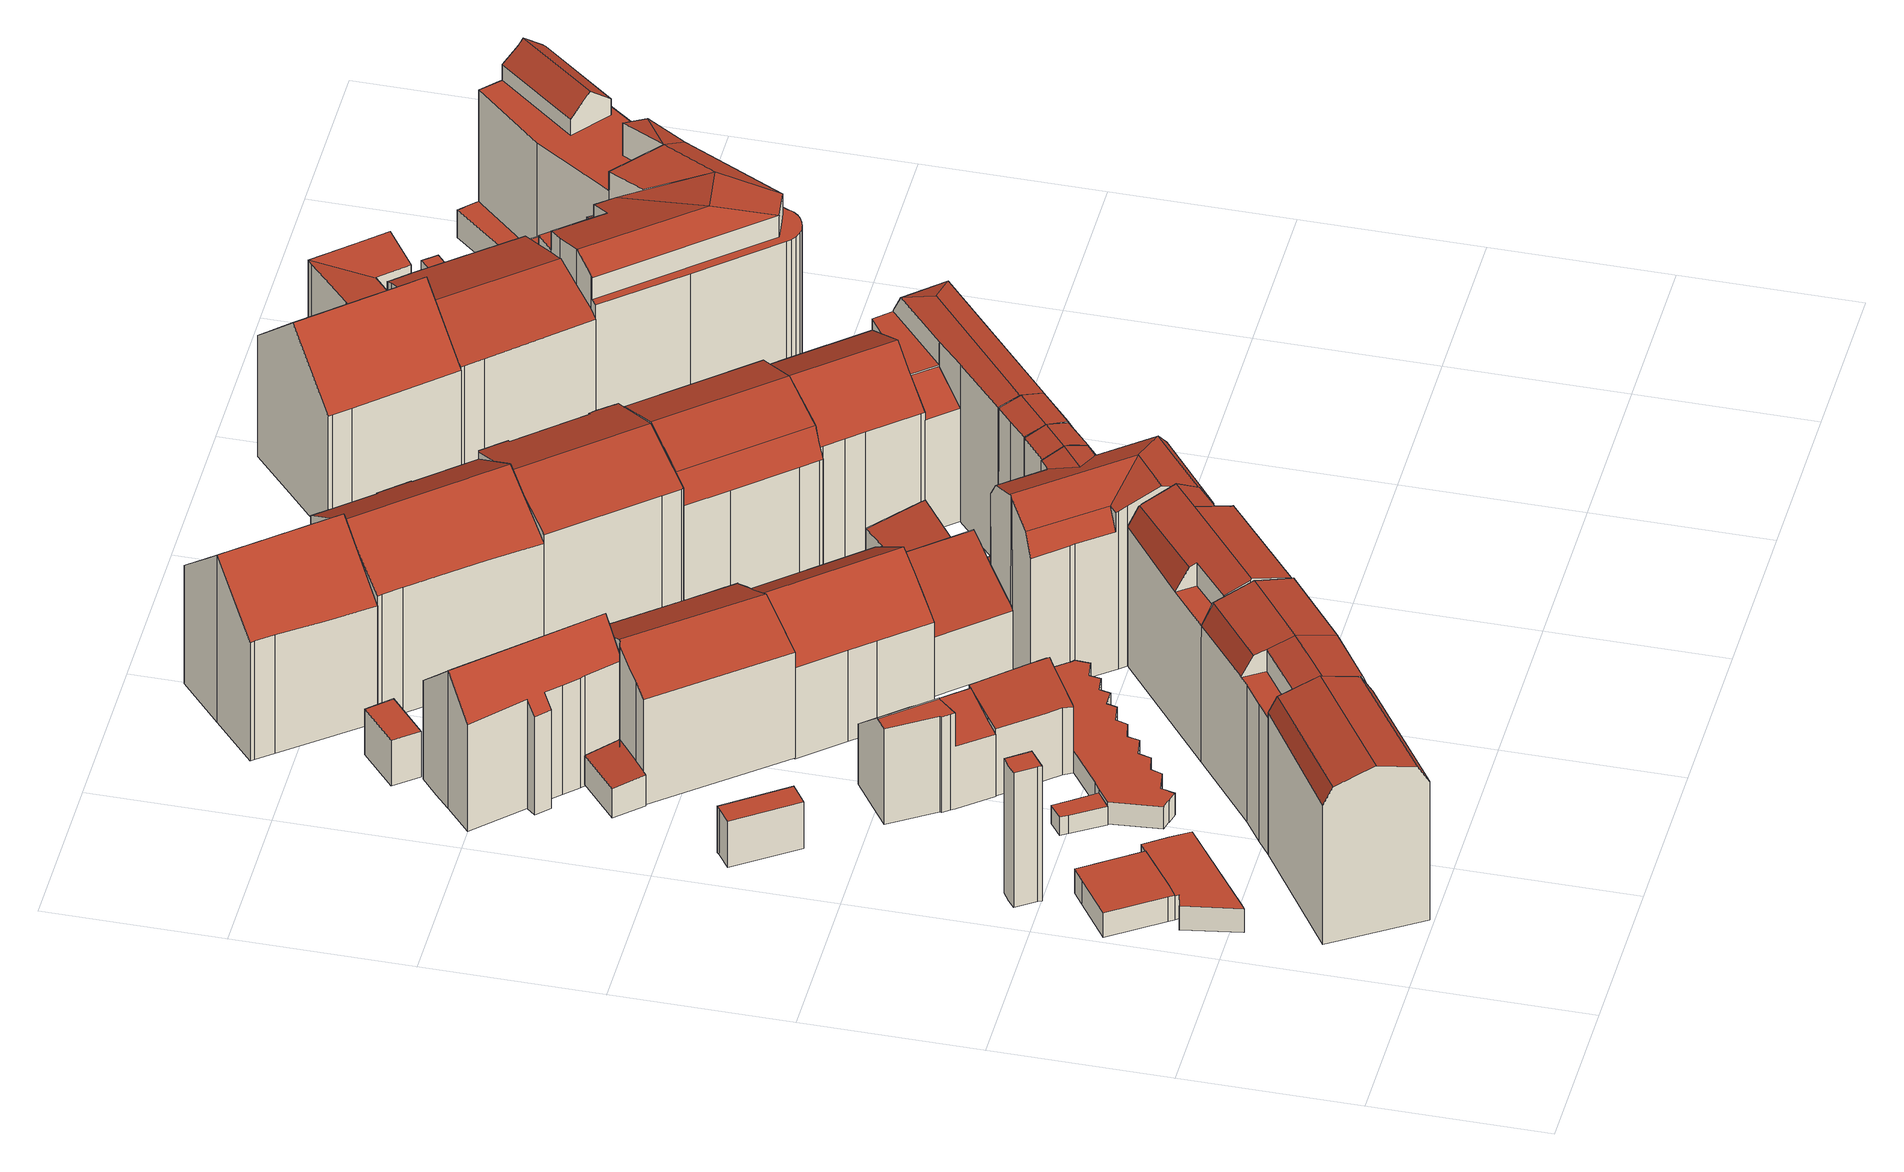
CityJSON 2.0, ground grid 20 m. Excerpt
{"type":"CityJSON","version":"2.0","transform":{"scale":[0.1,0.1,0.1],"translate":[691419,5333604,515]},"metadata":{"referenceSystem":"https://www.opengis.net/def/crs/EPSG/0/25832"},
"CityObjects":{
"building1":{"type":"Building","attributes":{"Gemeindeschluessel":"09162000","HoeheDach":"518.588","HoeheGrund":"515.380","Methode":"1000","NiedrigsteTraufeDesGebaeudes":"518.588","Geometrietyp2DReferenz":"3000","function":"31001_2000","roofType":"1000","measuredHeight":3.21},"geometry":[{"type":"MultiSurface","lod":"2","boundaries":[[[0,1,2,3]],[[4,5,6,7]],[[2,1,8,9,6,5,10]],[[11,8,1,0]],[[12,10,5,4]],[[3,2,10,12]],[[7,6,9,13]],[[13,9,8,11]],[[12,4,7,13,11,0,3]]],"semantics":{"surfaces":[{"type":"WallSurface"},{"type":"RoofSurface"},{"type":"GroundSurface"}],"values":[0,0,1,0,0,0,0,0,2]}}]},
"building2":{"type":"Building","attributes":{"Gemeindeschluessel":"09162000","HoeheDach":"518.541","HoeheGrund":"515.410","Methode":"1000","NiedrigsteTraufeDesGebaeudes":"518.541","Geometrietyp2DReferenz":"3000","function":"31001_2000","roofType":"1000","measuredHeight":3.13},"geometry":[{"type":"MultiSurface","lod":"2","boundaries":[[[14,15,16,0]],[[13,17,18,19]],[[20,21,22,23,18,17,24,16,15,25,26]],[[27,20,26,28]],[[29,22,21,30]],[[19,18,23,31]],[[28,26,25,32]],[[31,23,22,29]],[[30,21,20,27]],[[32,25,15,14]],[[0,16,24,11]],[[30,27,28,32,14,0,11,13,19,31,29]],[[11,24,17,13]]],"semantics":{"surfaces":[{"type":"WallSurface"},{"type":"RoofSurface"},{"type":"GroundSurface"}],"values":[0,0,1,0,0,0,0,0,0,0,0,2,0]}}]},
"building3":{"type":"Building","attributes":{"Gemeindeschluessel":"09162000","HoeheDach":"537.290","HoeheGrund":"515.390","Methode":"2000","NiedrigsteTraufeDesGebaeudes":"533.702","Geometrietyp2DReferenz":"3000","function":"31001_1000","roofType":"3400","measuredHeight":21.9,"storeysAboveGround":6},"geometry":[{"type":"MultiSurface","lod":"2","boundaries":[[[33,34,35,36]],[[37,38,39,40]],[[41,42,34,33]],[[43,44,37,40]],[[45,46,42,41]],[[39,38,46,45]],[[43,40,39,45,41,33,36]],[[43,36,35,44]],[[37,44,35,34,42,46,38]]],"semantics":{"surfaces":[{"type":"RoofSurface"},{"type":"WallSurface"},{"type":"GroundSurface"}],"values":[0,1,0,2,0,0,1,1,1]}}]},
"building4":{"type":"Building","attributes":{"Gemeindeschluessel":"09162000","HoeheDach":"533.130","HoeheGrund":"515.420","Methode":"2000","NiedrigsteTraufeDesGebaeudes":"533.130","Geometrietyp2DReferenz":"3000","function":"31001_2000","roofType":"1000","measuredHeight":17.71},"geometry":[{"type":"MultiSurface","lod":"2","boundaries":[[[47,48,49,50,51,52]],[[50,49,53,54]],[[55,56,57,58,59,60]],[[56,61,54,53,62,57]],[[60,59,47,52]],[[61,56,55,60,52,51,50,54]],[[59,58,57,62,53,49,48,47]]],"semantics":{"surfaces":[{"type":"WallSurface"},{"type":"GroundSurface"},{"type":"RoofSurface"}],"values":[0,0,0,0,0,1,2]}}]},
"building5":{"type":"Building","attributes":{"Gemeindeschluessel":"09162000","HoeheDach":"521.095","HoeheGrund":"515.040","Methode":"1000","NiedrigsteTraufeDesGebaeudes":"521.095","Geometrietyp2DReferenz":"3000","function":"31001_9998","roofType":"1000","measuredHeight":6.05,"storeysAboveGround":2},"geometry":[{"type":"MultiSurface","lod":"2","boundaries":[[[63,64,65,66]],[[66,65,67,68]],[[68,67,69,70]],[[67,65,64,71,69]],[[70,69,71,72]],[[72,71,64,63]],[[70,72,63,66,68]]],"semantics":{"surfaces":[{"type":"WallSurface"},{"type":"RoofSurface"},{"type":"GroundSurface"}],"values":[0,0,0,1,0,0,2]}}]},
"building6":{"type":"Building","attributes":{"Gemeindeschluessel":"09162000","HoeheDach":"517.700","HoeheGrund":"515.343","Methode":"2000","NiedrigsteTraufeDesGebaeudes":"517.700","Geometrietyp2DReferenz":"3000","function":"31001_2000","roofType":"1000","measuredHeight":2.36},"geometry":[{"type":"MultiSurface","lod":"2","boundaries":[[[73,74,75,76]],[[76,75,77,78]],[[77,75,74,79,80,81]],[[82,80,79,83]],[[84,81,80,82]],[[84,82,83,73,76,78]],[[78,77,81,84]],[[83,79,74,73]]],"semantics":{"surfaces":[{"type":"WallSurface"},{"type":"RoofSurface"},{"type":"GroundSurface"}],"values":[0,0,1,0,0,2,0,0]}}]},
"building7":{"type":"Building","attributes":{"Gemeindeschluessel":"09162000","HoeheDach":"537.240","HoeheGrund":"515.430","Methode":"2000","NiedrigsteTraufeDesGebaeudes":"532.954","Geometrietyp2DReferenz":"3000","function":"31001_1000","roofType":"3400","measuredHeight":21.81,"storeysAboveGround":6},"geometry":[{"type":"MultiSurface","lod":"2","boundaries":[[[85,86,87,88]],[[44,89,90,91]],[[92,93,94,95]],[[96,97,98,37,44,91,99,100,101,102]],[[97,103,104,98]],[[100,99,105,106,107,108]],[[87,109,110,111,112,113]],[[102,101,111,110,94,93]],[[106,105,90,89,85,88]],[[37,114,115,116,86,85,89,44]],[[96,102,93,92,117]],[[103,117,92,95,115,114,104]],[[91,90,105,99]],[[116,109,87,86]],[[106,88,87,113,107]],[[115,95,109,116]],[[95,94,110,109]],[[101,100,108,112,111]],[[103,97,96,117]],[[98,104,114,37]],[[113,112,108,107]]],"semantics":{"surfaces":[{"type":"WallSurface"},{"type":"RoofSurface"},{"type":"GroundSurface"}],"values":[0,0,1,2,0,0,1,0,1,0,0,1,0,1,0,1,1,0,0,0,1]}}]},
"building8":{"type":"Building","attributes":{"Gemeindeschluessel":"09162000","HoeheDach":"527.911","HoeheGrund":"515.160","Methode":"2000","NiedrigsteTraufeDesGebaeudes":"522.891","Geometrietyp2DReferenz":"3000","function":"31001_1000","roofType":"2100","measuredHeight":12.75},"geometry":[{"type":"MultiSurface","lod":"2","boundaries":[[[118,119,120,121,122,123,124]],[[125,126,127,128,129,130]],[[131,132,133,134,135,119,118]],[[136,137,138,139]],[[140,141,125,130,134,133,142]],[[143,131,118,124]],[[144,128,145,146,147,121,120]],[[139,148,149,141,140,142,150,143,124,123,122,151,152,136]],[[149,148,139,138,127,126]],[[153,146,145]],[[130,129,128,144,135,134]],[[146,153,137,136,152,151,147]],[[142,133,132,150]],[[149,126,125,141]],[[150,132,131,143]],[[127,138,137,153,145,128]],[[135,144,120,119]],[[122,121,147,151]]],"semantics":{"surfaces":[{"type":"WallSurface"},{"type":"RoofSurface"},{"type":"GroundSurface"}],"values":[0,1,1,0,0,0,1,2,0,0,0,0,0,0,0,1,0,0]}}]},
"building9":{"type":"Building","attributes":{"Gemeindeschluessel":"09162000","HoeheDach":"519.855","HoeheGrund":"515.720","Methode":"1000","NiedrigsteTraufeDesGebaeudes":"519.457","Geometrietyp2DReferenz":"3000","function":"31001_2000","roofType":"1000","measuredHeight":4.13},"geometry":[{"type":"MultiSurface","lod":"2","boundaries":[[[154,155,156,157]],[[156,155,158,159,160,161,162,163]],[[164,165,166,160,159,158]],[[164,158,155,154]],[[167,163,162,168]],[[161,160,166,169,168,162]],[[165,164,154,157,167,168,169,166]],[[157,156,163,167]]],"semantics":{"surfaces":[{"type":"WallSurface"},{"type":"RoofSurface"},{"type":"GroundSurface"}],"values":[0,1,0,0,0,0,2,0]}}]},
"building10":{"type":"Building","attributes":{"Gemeindeschluessel":"09162000","HoeheDach":"525.125","HoeheGrund":"515.260","Methode":"1000","NiedrigsteTraufeDesGebaeudes":"524.023","Geometrietyp2DReferenz":"3000","function":"31001_2000","roofType":"1000","measuredHeight":9.87},"geometry":[{"type":"MultiSurface","lod":"2","boundaries":[[[170,171,172,173,174,175]],[[173,172,176,177,178,179,180,181,182,183,184,185,174]],[[181,180,186,187,188,182]],[[186,180,179,189]],[[190,184,183,191]],[[192,193,194,189,179,178,177,176]],[[192,176,172,171]],[[189,194,193,192,171,170,175,195,190,191,188,187,186]],[[175,174,185,195]],[[195,185,184,190]],[[191,183,182,188]]],"semantics":{"surfaces":[{"type":"WallSurface"},{"type":"RoofSurface"},{"type":"GroundSurface"}],"values":[0,1,0,0,0,0,0,2,0,0,0]}}]},
"building11":{"type":"Building","attributes":{"Gemeindeschluessel":"09162000","HoeheDach":"518.300","HoeheGrund":"515.450","Methode":"2000","NiedrigsteTraufeDesGebaeudes":"518.300","Geometrietyp2DReferenz":"3000","function":"31001_2000","roofType":"1000","measuredHeight":2.85},"geometry":[{"type":"MultiSurface","lod":"2","boundaries":[[[196,197,198,199]],[[200,201,202,203]],[[204,205,206,207]],[[208,209,210,211]],[[212,213,214,215]],[[216,217,218,219]],[[220,221,222,223]],[[224,225,226,227,221,220]],[[228,229,230,231]],[[232,233,234,235]],[[236,237,235,234,238,239]],[[240,241,233,232]],[[242,243,217,216]],[[221,227,226,231,230,244,210,209,245,202,201,246,247,248,249,214,213,239,238,234,233,241,218,217,243,250,198,197,206,205,251,252,222]],[[253,245,209,208]],[[215,214,249,254]],[[255,246,201,200]],[[207,206,197,196]],[[256,251,205,204]],[[203,202,245,253]],[[257,252,251,256]],[[258,248,247,259]],[[219,240,232,235,237,236,212,215,254,258,259,255,200,203,253,208,211,260,229,228,225,224,220,223,257,256,204,207,196,199,261,242,216]],[[219,218,241,240]],[[259,247,246,255]],[[250,243,242,261,199,198]],[[211,210,244,260]],[[254,249,248,258]],[[260,244,230,229]],[[236,239,213,212]],[[228,231,226,225]],[[223,222,252,257]]],"semantics":{"surfaces":[{"type":"WallSurface"},{"type":"RoofSurface"},{"type":"GroundSurface"}],"values":[0,0,0,0,0,0,0,0,0,0,0,0,0,1,0,0,0,0,0,0,0,0,2,0,0,0,0,0,0,0,0,0]}}]},
"building12":{"type":"Building","attributes":{"Gemeindeschluessel":"09162000","HoeheDach":"533.673","HoeheGrund":"515.540","Methode":"1000","NiedrigsteTraufeDesGebaeudes":"528.409","Geometrietyp2DReferenz":"3000","function":"31001_1000","roofType":"3100","measuredHeight":18.13,"storeysAboveGround":3},"geometry":[{"type":"MultiSurface","lod":"2","boundaries":[[[262,263,264,265,266,267,268,269,270,271,272,273,274,275,276,277,278,279,280,281,282,283]],[[269,284,285,270]],[[286,287,288,279,278,277]],[[289,290,286,277,276,275]],[[268,291,284,269]],[[283,292,293,262]],[[274,294,289,275]],[[266,295,296,267]],[[270,285,297,271]],[[266,265,264,298,299,295]],[[294,300,301,297,285,284,291,296,295,299,290,289]],[[299,298,302,293,292,303,304,305,288,287,286,290]],[[303,292,283,282,281,304]],[[280,305,304,281]],[[267,296,291,268]],[[273,300,294,274]],[[264,263,262,293,302,298]],[[279,288,305,280]],[[271,297,301,272]],[[272,301,300,273]]],"semantics":{"surfaces":[{"type":"GroundSurface"},{"type":"WallSurface"},{"type":"RoofSurface"}],"values":[0,1,1,1,1,1,1,1,1,1,2,2,1,1,1,1,1,1,1,1]}}]},
"building13":{"type":"Building","attributes":{"Gemeindeschluessel":"09162000","HoeheDach":"518.921","HoeheGrund":"515.200","Methode":"2000","NiedrigsteTraufeDesGebaeudes":"517.928","Geometrietyp2DReferenz":"3000","function":"31001_2000","roofType":"2100","measuredHeight":3.72},"geometry":[{"type":"MultiSurface","lod":"2","boundaries":[[[306,307,308,309]],[[136,310,311,312]],[[310,136,313,151,306,309]],[[313,136,312,314,315,151]],[[309,308,311,310]],[[314,312,311,308,307,315]],[[151,315,307,306]]],"semantics":{"surfaces":[{"type":"WallSurface"},{"type":"GroundSurface"},{"type":"RoofSurface"}],"values":[0,0,1,0,0,2,0]}}]},
"building14":{"type":"Building","attributes":{"Gemeindeschluessel":"09162000","HoeheDach":"519.132","HoeheGrund":"515.440","Methode":"1000","NiedrigsteTraufeDesGebaeudes":"517.949","Geometrietyp2DReferenz":"3000","function":"31001_2000","roofType":"2100","measuredHeight":3.69},"geometry":[{"type":"MultiSurface","lod":"2","boundaries":[[[316,317,318,319]],[[320,316,319,321,322]],[[320,323,317,316]],[[322,324,323,320]],[[319,318,325,321]],[[324,325,318,317,323]],[[321,325,324,322]]],"semantics":{"surfaces":[{"type":"WallSurface"},{"type":"GroundSurface"},{"type":"RoofSurface"}],"values":[0,1,0,0,0,2,0]}}]},
"building15":{"type":"Building","attributes":{"Gemeindeschluessel":"09162000","HoeheDach":"521.410","HoeheGrund":"515.410","Methode":"3210","NiedrigsteTraufeDesGebaeudes":"521.410","Geometrietyp2DReferenz":"3000","function":"31001_2000","roofType":"9999","measuredHeight":6},"geometry":[{"type":"MultiSurface","lod":"2","boundaries":[[[326,327,328,329]],[[327,326,330,331]],[[330,326,329,332]],[[332,333,331,330]],[[327,331,333,328]],[[329,328,333,332]]],"semantics":{"surfaces":[{"type":"WallSurface"},{"type":"GroundSurface"},{"type":"RoofSurface"}],"values":[0,0,1,0,2,0]}}]},
"building16":{"type":"Building","attributes":{"Gemeindeschluessel":"09162000","HoeheDach":"532.477","HoeheGrund":"515.400","Methode":"1000","NiedrigsteTraufeDesGebaeudes":"529.179","Geometrietyp2DReferenz":"3000","function":"31001_1000","roofType":"3100","measuredHeight":17.08,"storeysAboveGround":3},"geometry":[{"type":"MultiSurface","lod":"2","boundaries":[[[334,335,336,337,338,339]],[[340,341,342,343]],[[344,345,341,340]],[[346,347,348,349,344,340,343,350,351,352,353,354,339,338,337,355,356,357]],[[350,343,342,358,359,351]],[[351,359,360,352]],[[337,336,361,355]],[[354,362,334,339]],[[347,346,357,363,364,365]],[[344,349,348,366,367,345]],[[358,342,341,345,367,335,334,362,368,360,359]],[[367,366,365,364,363,369,361,336,335]],[[369,363,357,356,355,361]],[[347,365,366,348]],[[360,368,362,354,353,352]]],"semantics":{"surfaces":[{"type":"WallSurface"},{"type":"GroundSurface"},{"type":"RoofSurface"}],"values":[0,0,0,1,0,0,0,0,0,0,2,2,0,0,0]}}]},
"building17":{"type":"Building","attributes":{"Gemeindeschluessel":"09162000","HoeheDach":"537.470","HoeheGrund":"515.433","Methode":"2000","NiedrigsteTraufeDesGebaeudes":"533.370","Geometrietyp2DReferenz":"3000","function":"31001_1000","roofType":"3400","measuredHeight":22.04,"storeysAboveGround":6},"geometry":[{"type":"MultiSurface","lod":"2","boundaries":[[[370,371,372,373]],[[374,375,376,377]],[[378,102,101,100,379,370,373,380,381]],[[382,383,384,385,386]],[[372,371,387,386,385,388]],[[101,102,389,390,391,392]],[[372,388,381,380,373]],[[377,393,394,395]],[[396,382,386]],[[102,378,384,383,389]],[[100,101,392,397,394,393]],[[389,383,382,390]],[[378,381,388,385,384]],[[379,100,393,377,376]],[[396,391,390,382]],[[395,398,374,377]],[[394,397,398,395]],[[386,387,399,396]],[[392,391,396,399,375,374,398,397]],[[379,376,375,399,387,371,370]]],"semantics":{"surfaces":[{"type":"WallSurface"},{"type":"RoofSurface"},{"type":"GroundSurface"}],"values":[0,1,2,1,1,0,0,1,0,0,0,1,0,0,1,0,0,1,1,0]}}]},
"building18":{"type":"Building","attributes":{"Gemeindeschluessel":"09162000","HoeheDach":"532.269","HoeheGrund":"515.260","Methode":"2000","NiedrigsteTraufeDesGebaeudes":"527.273","Geometrietyp2DReferenz":"3000","function":"31001_1000","roofType":"3100","measuredHeight":17.01,"storeysAboveGround":3},"geometry":[{"type":"MultiSurface","lod":"2","boundaries":[[[400,401,402,403]],[[404,405,406,407]],[[408,409,410,406,405,411,412,413]],[[407,406,410,414]],[[402,413,412,415,416,403]],[[414,417,418,419,420,421,422,423,424,425,400,403,416,415,426,404,407]],[[425,427,401,400]],[[424,428,427,425]],[[428,429,430,431,432,433,408,413,402,401,427]],[[421,431,430,422]],[[419,418,417,409,408,433]],[[414,410,409,417]],[[426,411,405,404]],[[422,430,429,423]],[[419,433,432,420]],[[420,432,431,421]],[[415,412,411,426]],[[423,429,428,424]]],"semantics":{"surfaces":[{"type":"WallSurface"},{"type":"RoofSurface"},{"type":"GroundSurface"}],"values":[0,0,1,0,0,2,0,0,1,0,0,0,0,0,0,0,0,0]}}]},
"building19":{"type":"Building","attributes":{"Gemeindeschluessel":"09162000","HoeheDach":"518.850","HoeheGrund":"515.540","Methode":"1000","NiedrigsteTraufeDesGebaeudes":"518.850","Geometrietyp2DReferenz":"3000","function":"31001_2000","roofType":"1000","measuredHeight":3.31},"geometry":[{"type":"MultiSurface","lod":"2","boundaries":[[[434,435,436,437,438,439]],[[440,441,439,438,437,442,443,444,445,446,447]],[[447,446,445,448,449,281]],[[450,442,437,436]],[[444,443,451,452,448,445]],[[451,443,442,450]],[[450,436,435,434,283,453,281,449,448,452,451]],[[453,283,441,440,447,281]],[[434,439,441,283]]],"semantics":{"surfaces":[{"type":"WallSurface"},{"type":"RoofSurface"},{"type":"GroundSurface"}],"values":[0,1,0,0,0,0,2,0,0]}}]},
"building20":{"type":"Building","attributes":{"Gemeindeschluessel":"09162000","HoeheDach":"518.586","HoeheGrund":"515.350","Methode":"1000","NiedrigsteTraufeDesGebaeudes":"517.952","Geometrietyp2DReferenz":"3000","function":"31001_2000","roofType":"1000","measuredHeight":3.24},"geometry":[{"type":"MultiSurface","lod":"2","boundaries":[[[454,455,456,457,458,459]],[[460,461,454,459]],[[462,463,464,465,457,456]],[[466,467,461,460]],[[467,468,463,462,456,455,454,461]],[[466,469,464,463,468,467]],[[469,466,460,459,458,457,465,464]]],"semantics":{"surfaces":[{"type":"WallSurface"},{"type":"RoofSurface"},{"type":"GroundSurface"}],"values":[0,0,0,0,1,0,2]}}]},
"building21":{"type":"Building","attributes":{"Gemeindeschluessel":"09162000","HoeheDach":"537.618","HoeheGrund":"515.480","Methode":"1000","NiedrigsteTraufeDesGebaeudes":"530.766","Geometrietyp2DReferenz":"3000","function":"31001_1000","roofType":"3100","measuredHeight":22.14,"storeysAboveGround":4},"geometry":[{"type":"MultiSurface","lod":"2","boundaries":[[[470,471,472,473]],[[474,475,476,477]],[[478,476,475,479,480,472]],[[481,482,483,484]],[[485,486,477,476,478,487]],[[472,480,488,473]],[[489,490,485,487,491,492]],[[483,482,493,492,491,487,478,472,471]],[[494,489,492,493,482,481]],[[479,475,474,495,488,480]],[[484,483,471,470]],[[486,485,490,489,494,481,484,470,473,488,495,474,477]]],"semantics":{"surfaces":[{"type":"WallSurface"},{"type":"RoofSurface"},{"type":"GroundSurface"}],"values":[0,0,1,0,0,0,0,1,0,0,0,2]}}]},
"building22":{"type":"Building","attributes":{"Gemeindeschluessel":"09162000","HoeheDach":"525.669","HoeheGrund":"515.340","Methode":"2000","NiedrigsteTraufeDesGebaeudes":"523.117","Geometrietyp2DReferenz":"3000","function":"31001_9998","roofType":"2100","measuredHeight":10.33,"storeysAboveGround":3},"geometry":[{"type":"MultiSurface","lod":"2","boundaries":[[[496,497,498,499]],[[500,501,502,421]],[[414,503,504,407]],[[505,506,501,500]],[[507,508,497,496]],[[417,509,503,414]],[[510,511,508,507]],[[499,498,506,505]],[[421,420,419,417,414,407,512,513,510,507,496,499,505,500]],[[421,502,514,420]],[[407,504,515,512]],[[513,516,511,510]],[[420,514,517,419]],[[419,517,509,417]],[[512,515,516,513]],[[501,506,498,497,508,511,516,515,504,503,509,517,514,502]]],"semantics":{"surfaces":[{"type":"WallSurface"},{"type":"GroundSurface"},{"type":"RoofSurface"}],"values":[0,0,0,0,0,0,0,0,1,0,0,0,0,0,0,2]}}]},
"building23":{"type":"Building","attributes":{"Gemeindeschluessel":"09162000","HoeheDach":"537.830","HoeheGrund":"515.443","Methode":"2000","NiedrigsteTraufeDesGebaeudes":"533.404","Geometrietyp2DReferenz":"3000","function":"31001_1000","roofType":"3400","measuredHeight":22.39,"storeysAboveGround":6},"geometry":[{"type":"MultiSurface","lod":"2","boundaries":[[[518,519,520,521,522,523]],[[379,370,524,525,526,527]],[[379,527,528,529]],[[379,529,216,242,199,530,531,532,533,534,535,536,537,538,539,370]],[[540,541,542,543,544]],[[545,546,547,548,549,550]],[[533,548,547,534]],[[551,543,552,553,554]],[[545,555,546]],[[530,520,519,531]],[[538,556,557,539]],[[535,534,547,546,555,558]],[[536,535,558,554,553]],[[540,556,538,537,541]],[[532,531,519,518,550,549]],[[216,559,560,242]],[[561,562,522]],[[528,527,526,523,522,562]],[[537,536,553,552,542,541]],[[539,557,524,370]],[[542,552,543]],[[543,551,545,550,518,523,544]],[[532,549,548,533]],[[242,560,563,199]],[[551,554,558,555,545]],[[560,559,561,522,521,563]],[[524,557,556,540,544,525]],[[530,199,563,521,520]],[[525,544,523,526]],[[216,529,528,562,561,559]]],"semantics":{"surfaces":[{"type":"RoofSurface"},{"type":"WallSurface"},{"type":"GroundSurface"}],"values":[0,1,1,2,0,0,1,0,1,1,1,1,1,1,1,1,1,0,1,1,0,0,1,1,0,0,0,1,0,1]}}]},
"building24":{"type":"Building","attributes":{"Gemeindeschluessel":"09162000","HoeheDach":"536.832","HoeheGrund":"515.520","Methode":"1000","NiedrigsteTraufeDesGebaeudes":"531.921","Geometrietyp2DReferenz":"3000","function":"31001_1000","roofType":"3100","measuredHeight":21.31,"storeysAboveGround":4},"geometry":[{"type":"MultiSurface","lod":"2","boundaries":[[[564,565,566,567,568,569]],[[570,571,572,573]],[[574,575,571,570]],[[576,577,578,579,580,581,582,583]],[[579,584,585,586,587,580]],[[477,588,569,568]],[[589,590,591,592]],[[581,580,587,586,593,572,571,575,565,564,569,588,594]],[[592,591,595,489]],[[591,590,596,583,582,581,594,597,595]],[[597,594,588,477,486,485]],[[598,576,583,596,590,589]],[[593,586,585,599,573,572]],[[566,565,575,574]],[[584,579,578,577,576,598,589,592,489,485,486,477,568,567,566,574,570,573,599,585]],[[489,595,597,485]]],"semantics":{"surfaces":[{"type":"WallSurface"},{"type":"RoofSurface"},{"type":"GroundSurface"}],"values":[0,0,0,0,0,0,0,1,0,1,0,0,0,0,2,0]}}]},
"building25":{"type":"Building","attributes":{"Gemeindeschluessel":"09162000","HoeheDach":"517.595","HoeheGrund":"515.470","Methode":"1000","NiedrigsteTraufeDesGebaeudes":"517.595","Geometrietyp2DReferenz":"3000","function":"31001_2000","roofType":"1000","measuredHeight":2.12},"geometry":[{"type":"MultiSurface","lod":"2","boundaries":[[[600,601,602,603]],[[604,605,601,600]],[[602,601,605,606]],[[603,602,606,607]],[[607,604,600,603]],[[607,606,605,604]]],"semantics":{"surfaces":[{"type":"WallSurface"},{"type":"RoofSurface"},{"type":"GroundSurface"}],"values":[0,0,1,0,2,0]}}]},
"building26":{"type":"Building","attributes":{"Gemeindeschluessel":"09162000","HoeheDach":"517.886","HoeheGrund":"515.570","Methode":"1000","NiedrigsteTraufeDesGebaeudes":"517.473","Geometrietyp2DReferenz":"3000","function":"31001_2000","roofType":"2100","measuredHeight":2.32},"geometry":[{"type":"MultiSurface","lod":"2","boundaries":[[[608,609,610,611]],[[611,612,613,608]],[[612,614,615,613]],[[609,615,614,610]],[[613,615,609,608]],[[611,610,614,612]]],"semantics":{"surfaces":[{"type":"WallSurface"},{"type":"GroundSurface"},{"type":"RoofSurface"}],"values":[0,1,0,2,0,0]}}]},
"building27":{"type":"Building","attributes":{"Gemeindeschluessel":"09162000","HoeheDach":"520.092","HoeheGrund":"515.580","Methode":"1000","NiedrigsteTraufeDesGebaeudes":"518.922","Geometrietyp2DReferenz":"3000","function":"31001_2000","roofType":"1000","measuredHeight":4.51},"geometry":[{"type":"MultiSurface","lod":"2","boundaries":[[[616,617,618,619]],[[620,621,617,616]],[[622,623,624,625]],[[626,627,621,620]],[[617,621,627,622,625,628,618]],[[620,616,619,629,624,623,626]],[[623,622,627,626]],[[618,628,625,624,629,619]]],"semantics":{"surfaces":[{"type":"WallSurface"},{"type":"RoofSurface"},{"type":"GroundSurface"}],"values":[0,0,0,0,1,2,0,0]}}]},
"building28":{"type":"Building","attributes":{"Gemeindeschluessel":"09162000","HoeheDach":"537.040","HoeheGrund":"515.560","Methode":"2000","NiedrigsteTraufeDesGebaeudes":"533.222","Geometrietyp2DReferenz":"3000","function":"31001_1000","roofType":"3400","measuredHeight":21.48},"geometry":[{"type":"MultiSurface","lod":"2","boundaries":[[[630,631,632,633,554]],[[634,635,636,637]],[[638,637,636,633,632,639]],[[640,641,642,631,630]],[[642,639,632,631]],[[638,639,642,641]],[[554,633,636,635]],[[634,640,630,554,635]],[[640,634,637,638,641]]],"semantics":{"surfaces":[{"type":"RoofSurface"},{"type":"WallSurface"},{"type":"GroundSurface"}],"values":[0,1,1,1,0,1,0,1,2]}}]},
"building29":{"type":"Building","attributes":{"Gemeindeschluessel":"09162000","HoeheDach":"519.780","HoeheGrund":"515.560","Methode":"1000","NiedrigsteTraufeDesGebaeudes":"519.498","Geometrietyp2DReferenz":"3000","function":"31001_2000","roofType":"1000","measuredHeight":4.22},"geometry":[{"type":"MultiSurface","lod":"2","boundaries":[[[643,637,644,645,646,647]],[[648,649,650,620,651,616]],[[620,650,652,653]],[[647,646,648,616]],[[637,643,647,616,651,620,653]],[[653,652,644,637]],[[645,644,652,650,649,648,646]]],"semantics":{"surfaces":[{"type":"WallSurface"},{"type":"GroundSurface"},{"type":"RoofSurface"}],"values":[0,0,0,0,1,0,2]}}]},
"building30":{"type":"Building","attributes":{"Gemeindeschluessel":"09162000","HoeheDach":"535.888","HoeheGrund":"515.490","Methode":"1000","NiedrigsteTraufeDesGebaeudes":"532.947","Geometrietyp2DReferenz":"3000","function":"31001_1000","roofType":"3100","measuredHeight":20.4,"storeysAboveGround":5},"geometry":[{"type":"MultiSurface","lod":"2","boundaries":[[[654,655,656,657]],[[658,659,660,661]],[[662,663,664,579,578,576]],[[665,660,659,666,667,668,669,656,655,670,664,663]],[[671,666,659,658]],[[672,669,668,673]],[[604,674,661,660,665,675]],[[673,668,667,676]],[[677,678,662,576]],[[678,679,675,665,663,662]],[[680,679,678,677]],[[604,675,679,680]],[[676,667,666,671]],[[674,604,680,677,576,578,579,585,654,657,672,673,676,671,658,661]],[[585,670,655,654]],[[579,664,670,585]],[[657,656,669,672]]],"semantics":{"surfaces":[{"type":"WallSurface"},{"type":"RoofSurface"},{"type":"GroundSurface"}],"values":[0,0,0,1,0,0,0,0,0,1,0,0,0,2,0,0,0]}}]},
"building31":{"type":"Building","attributes":{"Gemeindeschluessel":"09162000","HoeheDach":"537.040","HoeheGrund":"515.560","Methode":"2000","NiedrigsteTraufeDesGebaeudes":"533.331","Geometrietyp2DReferenz":"3000","function":"31001_1000","roofType":"3400","measuredHeight":21.48},"geometry":[{"type":"MultiSurface","lod":"2","boundaries":[[[681,682,683,633]],[[684,685,686,683,682,687]],[[639,687,682,681]],[[633,683,686,688,689]],[[637,653,685,684,638]],[[637,638,639,681,633,689]],[[637,689,688,653]],[[653,688,686,685]],[[684,687,639,638]]],"semantics":{"surfaces":[{"type":"RoofSurface"},{"type":"WallSurface"},{"type":"GroundSurface"}],"values":[0,1,0,0,2,1,1,1,1]}}]},
"building32":{"type":"Building","attributes":{"Gemeindeschluessel":"09162000","HoeheDach":"520.016","HoeheGrund":"515.530","Methode":"1000","NiedrigsteTraufeDesGebaeudes":"518.725","Geometrietyp2DReferenz":"3000","function":"31001_2000","roofType":"2100","measuredHeight":4.49},"geometry":[{"type":"MultiSurface","lod":"2","boundaries":[[[690,691,692,693]],[[694,695,696,697]],[[698,699,695,694]],[[700,701,693,692,702,696,695,699]],[[703,702,692,691]],[[704,705,698,694,697,703,691,690]],[[700,705,704,701]],[[701,704,690,693]],[[703,697,696,702]],[[700,699,698,705]]],"semantics":{"surfaces":[{"type":"WallSurface"},{"type":"GroundSurface"},{"type":"RoofSurface"}],"values":[0,0,0,1,0,2,0,0,0,0]}}]},
"building33":{"type":"Building","attributes":{"Gemeindeschluessel":"09162000","HoeheDach":"535.973","HoeheGrund":"515.443","Methode":"2000","NiedrigsteTraufeDesGebaeudes":"530.620","Geometrietyp2DReferenz":"3000","function":"31001_1000","roofType":"3100","measuredHeight":20.53,"storeysAboveGround":4},"geometry":[{"type":"MultiSurface","lod":"2","boundaries":[[[706,707,708,709]],[[710,711,712,713,714,715,716]],[[717,718,719,720,721,722,713,712]],[[710,716,723,724]],[[725,721,720,726]],[[727,728,715,714]],[[709,708,729,730]],[[731,718,717,732]],[[732,717,712,711]],[[726,720,719,733]],[[722,727,714,713]],[[728,734,729,708,707,723,716,715]],[[733,719,718,731]],[[725,726,733,731,732,711,710,724,706,709,730,735]],[[724,723,707,706]],[[725,735,734,728,727,722,721]],[[730,729,734,735]]],"semantics":{"surfaces":[{"type":"WallSurface"},{"type":"RoofSurface"},{"type":"GroundSurface"}],"values":[0,0,1,0,0,1,0,0,0,0,1,1,0,2,0,0,0]}}]},
"building34":{"type":"Building","attributes":{"Gemeindeschluessel":"09162000","HoeheDach":"533.042","HoeheGrund":"515.610","Methode":"1000","NiedrigsteTraufeDesGebaeudes":"530.531","Geometrietyp2DReferenz":"3000","function":"31001_1000","roofType":"2100","measuredHeight":17.43},"geometry":[{"type":"MultiSurface","lod":"2","boundaries":[[[736,737,738,739,740,741]],[[740,742,743,744,745,741]],[[737,736,741,745,744,746]],[[746,747,738,737]],[[739,738,747,743,742,740]],[[744,743,747,746]]],"semantics":{"surfaces":[{"type":"WallSurface"},{"type":"GroundSurface"},{"type":"RoofSurface"}],"values":[0,0,1,0,2,0]}}]},
"building35":{"type":"Building","attributes":{"Gemeindeschluessel":"09162000","HoeheDach":"535.587","HoeheGrund":"515.600","Methode":"2000","NiedrigsteTraufeDesGebaeudes":"531.489","Geometrietyp2DReferenz":"3000","function":"31001_9998","roofType":"3100","measuredHeight":19.99,"storeysAboveGround":4},"geometry":[{"type":"MultiSurface","lod":"2","boundaries":[[[748,749,750,751,752,753,754,755]],[[756,757,758,759]],[[759,758,760,761]],[[761,760,762,763]],[[752,751,764,765,766,753]],[[763,762,767,768]],[[767,755,754,753,766,769,770,768]],[[771,744,741,756,759,761,763,768,770,769,766,765,764,772,773]],[[744,774,775,741]],[[762,760,758,757,775,774,748,755,767]],[[741,775,757,756]],[[744,771,773,749,748,774]],[[764,751,750,772]],[[772,750,749,773]]],"semantics":{"surfaces":[{"type":"RoofSurface"},{"type":"WallSurface"},{"type":"GroundSurface"}],"values":[0,1,1,1,1,1,1,2,1,0,1,1,1,1]}}]},
"building36":{"type":"Building","attributes":{"Gemeindeschluessel":"09162000","HoeheDach":"537.000","HoeheGrund":"515.565","Methode":"2000","NiedrigsteTraufeDesGebaeudes":"533.230","Geometrietyp2DReferenz":"3000","function":"31001_1000","roofType":"3400","measuredHeight":21.43,"storeysAboveGround":5},"geometry":[{"type":"MultiSurface","lod":"2","boundaries":[[[776,777,778,779,780]],[[744,781,782,773]],[[737,783,780,746]],[[776,784,785,786,777]],[[776,780,783,686,787,788]],[[778,782,781,779]],[[684,685,737,746,744,773,789]],[[790,784,788,787]],[[744,746,780,779,781]],[[776,788,784]],[[790,791,785,784]],[[786,789,773,782,778,777]],[[685,684,791,790,787,686]],[[791,684,789,786,785]],[[685,686,783,737]]],"semantics":{"surfaces":[{"type":"WallSurface"},{"type":"RoofSurface"},{"type":"GroundSurface"}],"values":[0,0,0,1,1,1,2,1,0,1,1,0,0,0,0]}}]},
"building37":{"type":"Building","attributes":{"Gemeindeschluessel":"09162000","HoeheDach":"538.253","HoeheGrund":"515.450","Methode":"1000","NiedrigsteTraufeDesGebaeudes":"531.324","Geometrietyp2DReferenz":"3000","function":"31001_1000","roofType":"3100","measuredHeight":22.8,"storeysAboveGround":4},"geometry":[{"type":"MultiSurface","lod":"2","boundaries":[[[792,793,794,795]],[[792,796,797,798,799,793]],[[795,794,800,801]],[[802,803,798,797]],[[799,798,803,804,805,806,807]],[[808,807,806,809,810,811]],[[800,794,793,799,807,808]],[[812,805,804,813]],[[797,796,792,795,801,811,810,809,812,813,802]],[[801,800,808,811]],[[809,806,805,812]],[[813,804,803,802]]],"semantics":{"surfaces":[{"type":"WallSurface"},{"type":"RoofSurface"},{"type":"GroundSurface"}],"values":[0,0,0,0,1,0,1,0,2,0,0,0]}}]},
"building38":{"type":"Building","attributes":{"Gemeindeschluessel":"09162000","HoeheDach":"534.370","HoeheGrund":"515.412","Methode":"2000","NiedrigsteTraufeDesGebaeudes":"531.762","Geometrietyp2DReferenz":"3000","function":"31001_1000","roofType":"3100","measuredHeight":18.96,"storeysAboveGround":4},"geometry":[{"type":"MultiSurface","lod":"2","boundaries":[[[814,815,816,817,818,819,820,821,822]],[[823,817,816,824]],[[825,826,827,828]],[[828,827,829,830]],[[824,816,815,792]],[[831,832,833,834]],[[835,819,818,836]],[[802,837,826,825]],[[838,829,827,826,837,822,821,833,832]],[[817,823,836,818]],[[839,835,836,823,824,792,797,802,825,828,830,840,841,831,834]],[[802,797,814,822,837]],[[830,829,838,840]],[[814,797,792,815]],[[839,820,819,835]],[[839,834,833,821,820]],[[838,832,831,841,840]]],"semantics":{"surfaces":[{"type":"RoofSurface"},{"type":"WallSurface"},{"type":"GroundSurface"}],"values":[0,1,1,1,1,1,1,1,0,1,2,1,1,1,1,1,1]}}]},
"building39":{"type":"Building","attributes":{"Gemeindeschluessel":"09162000","HoeheDach":"519.135","HoeheGrund":"515.380","Methode":"1000","NiedrigsteTraufeDesGebaeudes":"518.474","Geometrietyp2DReferenz":"3000","function":"31001_2000","roofType":"3100","measuredHeight":3.75},"geometry":[{"type":"MultiSurface","lod":"2","boundaries":[[[842,843,844,845]],[[846,842,845,847]],[[848,849,850,851]],[[851,850,852,853]],[[853,854,846,847,855,848,851]],[[845,844,849,848,855,847]],[[843,852,850,849,844]],[[846,854,853,852,843,842]]],"semantics":{"surfaces":[{"type":"RoofSurface"},{"type":"WallSurface"},{"type":"GroundSurface"}],"values":[0,1,1,1,2,1,0,1]}}]},
"building40":{"type":"Building","attributes":{"Gemeindeschluessel":"09162000","HoeheDach":"538.239","HoeheGrund":"515.537","Methode":"2000","NiedrigsteTraufeDesGebaeudes":"519.120","Geometrietyp2DReferenz":"3000","function":"31001_1000","roofType":"1000","measuredHeight":22.7,"storeysAboveGround":7},"geometry":[{"type":"MultiSurface","lod":"2","boundaries":[[[856,857,858,859]],[[860,861,862,863]],[[861,864,865,866]],[[867,868,869,870,871,858,857,872]],[[873,864,861,860]],[[874,875,876]],[[877,878,879,880]],[[881,882,871,870,883,884]],[[885,886,887,888,889]],[[865,890,891,866]],[[892,876,893,894]],[[895,896,881,884,897,898]],[[899,900,901,902]],[[874,876,865,864]],[[903,904,905,906]],[[907,908,909,910]],[[865,911,890]],[[912,875,874,913]],[[914,909,908,915,891,916]],[[917,918,905,904]],[[919,920,921,922]],[[898,923,924,925,895]],[[926,927,918,917]],[[928,929,930,931]],[[877,880,920,919]],[[932,933,876,892]],[[934,935,936,937]],[[922,921,938,939]],[[910,940,941,907]],[[865,876,933,911]],[[913,874,864,873]],[[923,942,902,901,924]],[[869,943,883,870]],[[939,938,944,945]],[[907,941,915,908]],[[898,897,942,923]],[[901,900,946,925,924]],[[926,947,946,900,899,927]],[[948,949,950,951]],[[952,953,954,955]],[[956,957,958,940,910]],[[955,954,879,878]],[[888,866,891,915,941,940,958,889]],[[959,960,961,962]],[[947,896,895,925,946]],[[903,948,951,934,937,928,931,952,955,878,877,919,922,939,945,886,885,957,956,963,964,959,962,965,856,859,882,881,896,947,926,917,904]],[[868,966,932,943,869]],[[879,954,953,930,929,936,935,950,949,906,905,918,927,899,902,942,897,884,883,943,932,892,894,912,913,873,860,863,944,938,921,920,880]],[[859,858,871,882]],[[894,893,875,912]],[[967,867,872,965,962,961]],[[888,887,862,861,866]],[[965,872,857,856]],[[966,868,867,967]],[[964,968,960,959]],[[916,891,890,969]],[[886,945,944,863,862,887]],[[903,906,949,948]],[[885,889,958,957]],[[931,930,953,952]],[[928,937,936,929]],[[875,893,876]],[[969,890,911,933,932,966]],[[951,950,935,934]],[[914,916,969,966,967,961,960,968]],[[968,964,963,956,910,909,914]]],"semantics":{"surfaces":[{"type":"WallSurface"},{"type":"RoofSurface"},{"type":"GroundSurface"}],"values":[0,0,1,1,0,1,0,0,0,1,0,0,0,1,0,1,0,0,0,0,0,1,0,0,0,0,0,0,0,1,0,0,0,0,0,0,1,0,0,0,0,0,1,0,0,2,0,1,0,0,0,1,0,0,0,0,0,0,0,0,0,1,0,0,1,0]}}]},
"building41":{"type":"Building","attributes":{"Gemeindeschluessel":"09162000","HoeheDach":"522.979","HoeheGrund":"515.460","Methode":"2000","NiedrigsteTraufeDesGebaeudes":"521.831","Geometrietyp2DReferenz":"3000","function":"31001_1000","roofType":"2100","measuredHeight":7.52,"storeysAboveGround":2},"geometry":[{"type":"MultiSurface","lod":"2","boundaries":[[[970,971,972,973]],[[971,974,975,976,977,978,979,980,981,972]],[[973,972,981,982]],[[983,984,985,976,975,974]],[[980,979,978,986,987,988]],[[983,974,971,970]],[[982,981,980,988]],[[989,990,991,992,977,976]],[[992,991,993,994,995,977]],[[996,997,985,984,983,970,973,982,988,987,986,995,994,993]],[[986,978,977,995]],[[993,991,990,996]],[[997,996,990,989,976,985]]],"semantics":{"surfaces":[{"type":"WallSurface"},{"type":"RoofSurface"},{"type":"GroundSurface"}],"values":[0,1,0,0,0,0,0,1,0,2,0,0,0]}}]},
"building42":{"type":"Building","attributes":{"Gemeindeschluessel":"09162000","HoeheDach":"517.760","HoeheGrund":"515.480","Methode":"2000","NiedrigsteTraufeDesGebaeudes":"517.760","Geometrietyp2DReferenz":"3000","function":"31001_2000","roofType":"1000","measuredHeight":2.28},"geometry":[{"type":"MultiSurface","lod":"2","boundaries":[[[998,999,1000,1001]],[[1002,1003,1004,1005]],[[1001,1006,1002,1005,1007,1008,998]],[[1008,1009,999,998]],[[1006,1010,1003,1002]],[[1005,1004,1011,1007]],[[1001,1000,1010,1006]],[[1007,1011,1009,1008]],[[999,1009,1011,1004,1003,1010,1000]]],"semantics":{"surfaces":[{"type":"WallSurface"},{"type":"GroundSurface"},{"type":"RoofSurface"}],"values":[0,0,1,0,0,0,0,0,2]}}]}
},
"vertices":[
[49,259,4],[49,259,36],[45,265,36],[45,265,4],[52,358,4],[52,358,36],[68,369,36],[68,369,4],[64,269,36],[113,305,36],[4,324,36],[64,269,4],[4,324,4],[113,305,4],
[52,255,4],[52,255,35],[49,259,35],[113,305,35],[124,312,35],[124,312,4],[45,185,35],[52,190,35],[156,266,35],[142,287,35],[64,269,35],[36,251,35],[34,251,35],[45,185,4],[34,251,4],[156,266,4],[52,190,4],[142,287,4],[36,251,4],
[50,92,209],[181,182,209],[175,190,191],[44,102,187],[239,95,4],[239,95,187],[108,4,187],[108,4,4],[76,53,223],[207,143,223],[44,102,4],[175,190,4],[101,15,209],[232,106,209],
[31,425,181],[40,432,181],[52,440,181],[52,440,4],[40,432,4],[31,425,4],[70,415,181],[70,415,4],[47,402,4],[48,399,4],[48,399,181],[47,402,181],[46,403,181],[46,403,4],[49,399,4],[49,399,181],
[54,743,0],[54,743,61],[104,674,61],[104,674,0],[81,658,61],[81,658,0],[32,727,61],[32,727,0],[51,740,61],[51,740,0],
[206,376,3],[206,376,27],[186,362,27],[186,362,3],[163,398,27],[163,398,3],[186,403,27],[175,419,27],[158,406,27],[175,419,3],[186,403,3],[158,406,3],
[190,168,184],[190,168,213],[249,209,213],[249,209,184],[175,190,184],[194,204,184],[194,204,4],[298,137,183],[380,203,183],[374,210,209],[293,145,209],[294,134,4],[274,119,4],[247,100,4],[223,224,4],[307,292,4],[342,248,4],[380,203,4],[274,119,180],[247,100,180],[223,224,184],[233,232,184],[233,232,185],[307,292,183],[267,183,222],[345,245,222],[342,248,221],[316,281,209],[241,221,209],[239,95,181],[233,104,209],[208,141,222],[294,134,183],
[135,586,128],[150,596,128],[150,596,129],[194,627,81],[194,627,2],[150,596,2],[135,586,2],[206,485,84],[220,496,88],[255,523,100],[218,566,100],[196,542,91],[177,521,84],[168,535,128],[168,533,128],[174,525,128],[177,521,128],[196,542,128],[272,537,2],[272,537,79],[258,525,96],[258,525,2],[177,521,2],[206,485,2],[174,525,2],[168,535,2],[196,542,129],[219,568,98],[233,582,81],[226,590,81],[255,523,2],[220,496,2],[168,533,2],[226,590,2],[233,582,2],[233,582,80],
[107,833,7],[107,833,48],[103,830,48],[103,830,7],[123,845,48],[126,847,48],[153,869,49],[152,870,48],[123,899,45],[76,859,45],[123,845,7],[126,847,7],[153,869,7],[76,859,7],[123,899,7],[152,870,7],
[243,440,3],[255,426,3],[255,426,91],[243,440,91],[206,485,91],[206,485,3],[261,416,90],[263,417,91],[283,430,94],[311,449,99],[321,455,101],[319,458,101],[303,476,101],[284,497,101],[258,525,101],[220,496,94],[321,455,3],[319,458,3],[303,476,3],[311,449,3],[258,525,3],[284,497,3],[261,416,3],[263,417,3],[283,430,3],[220,496,3],
[321,455,4],[321,455,33],[372,487,33],[372,487,4],[271,350,4],[271,350,33],[267,335,33],[267,335,4],[261,416,4],[261,416,33],[311,449,33],[311,449,4],[244,318,4],[244,318,33],[239,317,33],[239,317,4],[343,400,4],[343,400,33],[340,388,33],[340,388,4],[405,448,4],[405,448,33],[404,431,33],[404,431,4],[191,304,4],[191,304,33],[186,362,33],[186,362,4],[201,302,4],[203,301,4],[203,301,33],[201,302,33],[216,298,4],[218,305,4],[218,305,33],[216,298,33],[382,415,4],[382,415,33],[364,413,33],[364,413,4],[361,400,4],[363,409,4],[363,409,33],[361,400,33],[384,428,4],[384,428,33],[401,452,4],[401,452,33],[220,314,33],[248,331,33],[292,353,33],[295,367,33],[315,371,33],[319,385,33],[378,480,33],[216,383,33],[206,376,33],[248,331,4],[319,385,4],[292,353,4],[216,383,4],[206,376,4],[315,371,4],[295,367,4],[220,314,4],[378,480,4],
[207,910,5],[205,909,5],[188,895,5],[183,891,5],[158,870,5],[153,869,5],[123,899,5],[119,903,5],[104,918,5],[89,934,5],[79,924,5],[65,938,5],[74,948,5],[23,999,5],[55,1027,5],[56,1028,5],[74,1044,5],[96,1063,5],[174,980,5],[189,964,5],[225,926,5],[226,925,5],[119,903,149],[104,918,149],[56,1028,185],[74,1044,162],[96,1063,135],[23,999,145],[55,1027,187],[123,899,150],[226,925,135],[207,910,158],[74,948,148],[158,870,155],[153,869,151],[89,934,148],[188,895,181],[183,891,187],[65,938,134],[79,924,135],[205,909,160],[225,926,135],[189,964,135],[174,980,135],
[247,607,2],[247,607,29],[294,555,29],[294,555,2],[286,549,2],[286,549,33],[272,537,39],[261,549,2],[261,549,39],[226,590,39],
[272,537,4],[272,537,35],[286,549,29],[286,549,4],[258,525,4],[311,520,4],[284,497,4],[258,525,41],[284,497,41],[311,520,29],
[146,1106,4],[146,1106,64],[100,1066,64],[100,1066,4],[123,1131,4],[123,1131,64],[79,1093,4],[79,1093,64],
[158,870,174],[159,871,175],[188,895,156],[188,895,4],[159,871,4],[158,870,4],[233,712,4],[233,712,153],[218,699,143],[218,699,4],[255,731,4],[255,731,167],[316,783,4],[301,770,4],[288,760,4],[266,741,4],[108,832,4],[107,833,4],[123,845,4],[135,855,4],[153,869,4],[207,910,4],[281,825,4],[317,783,4],[108,832,143],[107,833,143],[123,845,153],[207,910,144],[153,869,172],[317,783,142],[316,783,142],[301,770,152],[288,760,160],[266,741,175],[135,855,160],[281,825,142],
[502,328,4],[502,328,185],[500,326,185],[500,326,4],[364,318,211],[451,391,211],[443,401,188],[354,330,184],[491,297,4],[443,401,4],[481,311,4],[480,310,4],[473,297,211],[490,296,186],[491,297,184],[481,309,185],[462,310,211],[494,337,211],[480,310,186],[380,203,184],[372,212,211],[344,247,225],[342,248,224],[307,292,184],[323,272,184],[369,311,184],[446,331,225],[323,272,214],[369,311,214],[478,358,225],
[233,712,3],[233,712,137],[255,731,158],[255,731,3],[317,783,3],[317,783,129],[424,663,128],[424,663,3],[376,622,173],[393,636,157],[421,660,131],[301,770,144],[288,760,156],[270,744,173],[421,660,3],[288,760,3],[270,744,3],[393,636,3],[376,622,3],[375,621,3],[359,607,3],[342,593,3],[323,577,3],[280,627,3],[258,653,3],[218,699,3],[301,770,3],[218,699,123],[258,653,123],[280,627,123],[323,577,123],[342,593,141],[359,607,156],[375,621,172],
[232,929,5],[252,945,5],[254,947,5],[254,947,39],[252,945,39],[232,929,39],[194,959,39],[226,925,39],[275,964,39],[283,971,39],[281,973,39],[244,1015,39],[190,964,39],[189,964,39],[244,1015,5],[190,964,5],[275,964,5],[283,971,5],[281,973,5],[194,959,5],
[254,947,36],[274,964,36],[275,964,36],[275,964,4],[274,964,4],[254,947,4],[232,929,4],[232,929,36],[285,952,34],[315,917,30],[315,917,4],[285,952,4],[275,882,4],[275,882,30],[280,886,30],[280,886,4],
[84,1243,5],[84,1243,161],[138,1290,226],[138,1290,5],[212,1316,5],[212,1316,159],[288,1227,160],[288,1227,5],[233,1179,226],[197,1334,160],[193,1338,160],[102,1221,5],[102,1221,161],[88,1239,161],[88,1239,5],[232,1178,5],[233,1179,5],[232,1178,225],[193,1338,5],[176,1130,5],[177,1131,5],[177,1131,159],[176,1130,158],[138,1177,159],[138,1177,5],[197,1334,5],
[461,550,3],[461,550,96],[418,519,83],[418,519,3],[411,515,3],[411,515,81],[342,593,81],[421,660,105],[424,663,106],[413,516,3],[413,516,82],[495,573,3],[495,573,105],[393,636,97],[500,577,3],[500,577,107],[425,664,3],[458,626,3],[359,607,86],[425,664,107],[458,626,107],[375,621,91],
[418,520,228],[418,519,228],[413,516,226],[383,495,211],[444,420,211],[511,406,228],[502,328,190],[493,338,211],[467,371,228],[443,401,215],[436,409,212],[436,409,4],[413,516,4],[418,519,4],[461,550,4],[489,518,4],[493,514,4],[501,505,4],[522,481,4],[546,452,4],[592,395,4],[505,325,4],[591,395,185],[546,452,184],[545,452,184],[521,454,211],[567,398,211],[488,496,211],[500,506,186],[493,514,187],[489,518,187],[461,550,190],[450,542,211],[488,462,220],[535,465,211],[522,481,218],[518,486,220],[500,506,211],[592,395,184],[505,325,184],[501,505,211],[405,448,186],[401,452,186],[434,412,186],[434,412,211],[372,487,185],
[307,1205,172],[339,1168,172],[339,1168,5],[307,1205,5],[292,1223,5],[292,1223,172],[369,1140,5],[369,1140,170],[366,1138,172],[366,1138,5],[342,1170,5],[342,1170,170],[302,984,5],[303,985,5],[362,1033,5],[362,1034,5],[362,1034,218],[362,1033,218],[303,985,170],[302,984,169],[367,1038,5],[418,1080,5],[418,1080,172],[367,1038,214],[288,1227,172],[196,1108,5],[196,1108,171],[180,1126,171],[180,1126,5],[417,1081,172],[233,1179,218],[176,1130,171],[260,1034,170],[232,1178,218],[260,1034,5],[417,1081,5],
[446,821,5],[446,821,26],[371,755,26],[371,755,5],[410,862,5],[410,862,26],[335,796,26],[335,796,5],
[450,658,6],[450,658,29],[437,674,25],[437,674,6],[470,701,6],[483,686,6],[470,701,25],[483,686,29],
[500,577,6],[500,577,51],[458,626,40],[458,626,6],[518,590,6],[518,590,51],[522,600,50],[522,600,6],[482,646,6],[482,646,39],[526,595,6],[526,595,51],[480,645,39],[480,645,6],
[522,481,219],[535,465,212],[566,493,212],[548,512,220],[501,505,6],[501,505,212],[531,531,212],[531,531,6],[576,481,6],[576,481,184],[522,481,6],[546,452,6],[546,452,182],
[496,571,6],[531,531,48],[496,571,48],[495,573,48],[495,573,6],[500,577,47],[516,588,45],[518,590,45],[516,588,6],[552,550,45],[552,550,6],
[422,1081,5],[422,1081,180],[445,1055,180],[445,1055,5],[527,962,5],[527,962,180],[530,959,180],[530,959,5],[302,984,180],[362,1033,209],[362,1034,209],[470,911,209],[513,979,180],[507,985,180],[505,983,181],[442,1053,181],[418,1080,181],[513,979,5],[442,1053,5],[505,983,5],[470,911,5],[410,862,180],[507,985,5],[393,881,5],[393,881,179],[408,864,179],[408,864,5],
[566,493,213],[606,528,213],[589,548,220],[617,516,6],[572,568,6],[572,568,213],[617,516,183],[552,550,213],[531,531,213],
[482,646,38],[530,687,37],[530,687,5],[482,646,5],[602,657,49],[602,657,5],[560,705,5],[560,705,38],[605,653,50],[605,653,5],[526,595,5],[522,600,5],[535,682,5],[535,682,39],[522,600,49],[526,595,50],
[553,929,4],[553,929,161],[617,857,160],[617,857,4],[530,959,4],[410,862,4],[410,862,156],[424,873,188],[471,911,210],[517,949,188],[530,959,157],[446,821,156],[499,761,156],[515,743,156],[517,740,156],[524,746,172],[531,751,188],[555,930,157],[555,930,4],[524,746,4],[517,740,4],[577,790,210],[623,828,188],[632,840,161],[632,840,4],[499,761,4],[446,821,4],[515,743,4],[635,837,160],[635,837,4],
[608,650,6],[632,622,6],[632,622,155],[608,650,155],[605,653,155],[605,653,6],[631,671,173],[641,679,180],[641,679,6],[631,671,6],[664,652,6],[664,652,180],
[665,696,206],[722,736,167],[654,814,167],[637,833,167],[637,834,167],[634,837,167],[592,802,198],[581,793,206],[602,657,6],[602,657,165],[560,705,165],[560,705,6],[544,723,165],[544,723,6],[527,742,165],[527,742,6],[637,833,6],[637,834,6],[634,837,6],[524,746,165],[524,746,6],[592,802,6],[581,793,6],[665,696,6],[654,814,6],[722,736,6],[641,679,189],[605,653,165],
[726,707,212],[739,718,183],[739,718,182],[664,652,182],[664,652,212],[641,679,182],[722,736,182],[632,622,213],[764,666,212],[787,666,184],[788,666,183],[588,549,220],[727,670,220],[788,666,6],[607,528,212],[617,516,184],
[566,1133,4],[566,1133,163],[480,1228,163],[480,1228,4],[622,1183,4],[626,1186,4],[626,1186,229],[622,1183,233],[465,1245,163],[465,1245,4],[679,1233,4],[679,1233,163],[593,1329,163],[578,1346,163],[574,1350,163],[518,1300,233],[461,1249,163],[574,1350,4],[518,1300,4],[461,1249,4],[578,1346,4],[593,1329,4],
[626,1186,194],[566,1133,168],[568,1130,168],[584,1113,168],[672,1016,169],[683,1024,173],[705,1044,183],[731,1067,194],[626,1187,194],[584,1113,4],[568,1130,4],[685,1239,4],[685,1239,168],[687,1236,168],[687,1236,4],[704,1218,168],[704,1218,4],[748,1081,4],[748,1081,186],[732,1068,193],[732,1068,4],[683,1024,4],[672,1016,4],[679,1233,171],[790,1118,168],[705,1044,4],[790,1118,4],[769,1100,4],
[705,1257,35],[718,1269,41],[678,1313,41],[665,1302,35],[705,1257,4],[665,1302,4],[691,1325,4],[691,1325,35],[730,1281,35],[730,1281,4],[727,1278,36],[727,1278,4],[718,1269,4],[678,1313,4],
[969,1232,5],[969,1232,41],[977,1225,41],[977,1225,5],[824,858,188],[824,858,216],[680,1022,216],[680,1022,188],[859,863,216],[860,934,231],[805,927,231],[844,1066,41],[858,1046,41],[917,1136,41],[988,1214,41],[987,1215,41],[901,1151,41],[859,863,188],[919,980,216],[948,1026,216],[892,996,231],[828,841,5],[834,839,5],[834,839,188],[828,841,188],[1007,1196,5],[987,1215,5],[988,1214,188],[1007,1196,188],[705,1044,5],[683,1024,5],[683,1024,218],[704,1043,231],[705,1044,231],[837,1005,212],[828,1031,205],[892,996,188],[917,1045,231],[917,1045,188],[1023,1180,226],[1023,1180,5],[1009,1194,188],[1009,1194,209],[1048,1157,188],[1048,1157,209],[979,1072,209],[979,1072,188],[925,971,5],[971,1047,5],[971,1047,188],[925,971,188],[790,1032,189],[811,1051,189],[768,1099,189],[748,1081,189],[837,1005,213],[948,1026,188],[919,980,188],[768,1099,160],[811,1051,205],[828,1031,160],[1025,1117,5],[1025,1117,188],[822,845,5],[822,845,188],[818,849,188],[818,849,5],[937,1105,209],[958,1089,232],[1028,1176,232],[1055,1151,5],[1055,1151,188],[858,844,5],[858,844,188],[852,841,188],[852,841,5],[858,1046,188],[858,1046,213],[867,853,5],[867,853,188],[863,848,188],[863,848,5],[744,933,188],[744,933,5],[748,1081,214],[790,1032,214],[937,1105,188],[917,1136,188],[672,1016,188],[672,1016,5],[1045,1160,213],[1045,1160,5],[897,915,5],[897,915,188],[869,859,188],[869,859,5],[846,839,5],[846,839,188],[840,838,188],[840,838,5],[748,1081,5],[732,1068,5],[732,1068,220],[792,1119,5],[792,1119,160],[841,1062,160],[841,1062,5],[769,1100,5],[790,1118,5],[901,1151,5],[858,1046,160],[844,1066,160],[790,1118,160],[837,1005,160],
[755,1248,5],[755,1248,71],[727,1278,80],[727,1278,5],[775,1250,68],[809,1280,68],[809,1281,68],[807,1351,80],[801,1346,80],[773,1320,80],[750,1298,80],[730,1281,80],[730,1281,5],[775,1250,5],[809,1280,5],[809,1281,5],[801,1346,5],[773,1320,5],[750,1298,5],[810,1280,68],[838,1250,68],[872,1280,80],[844,1311,80],[872,1280,5],[844,1311,5],[807,1351,5],[838,1250,5],[810,1280,5],
[817,1157,5],[817,1157,28],[798,1177,28],[798,1177,5],[838,1200,5],[838,1200,28],[863,1222,28],[863,1222,5],[832,1207,5],[896,1253,5],[909,1238,5],[909,1238,28],[832,1207,28],[896,1253,28]
]}
